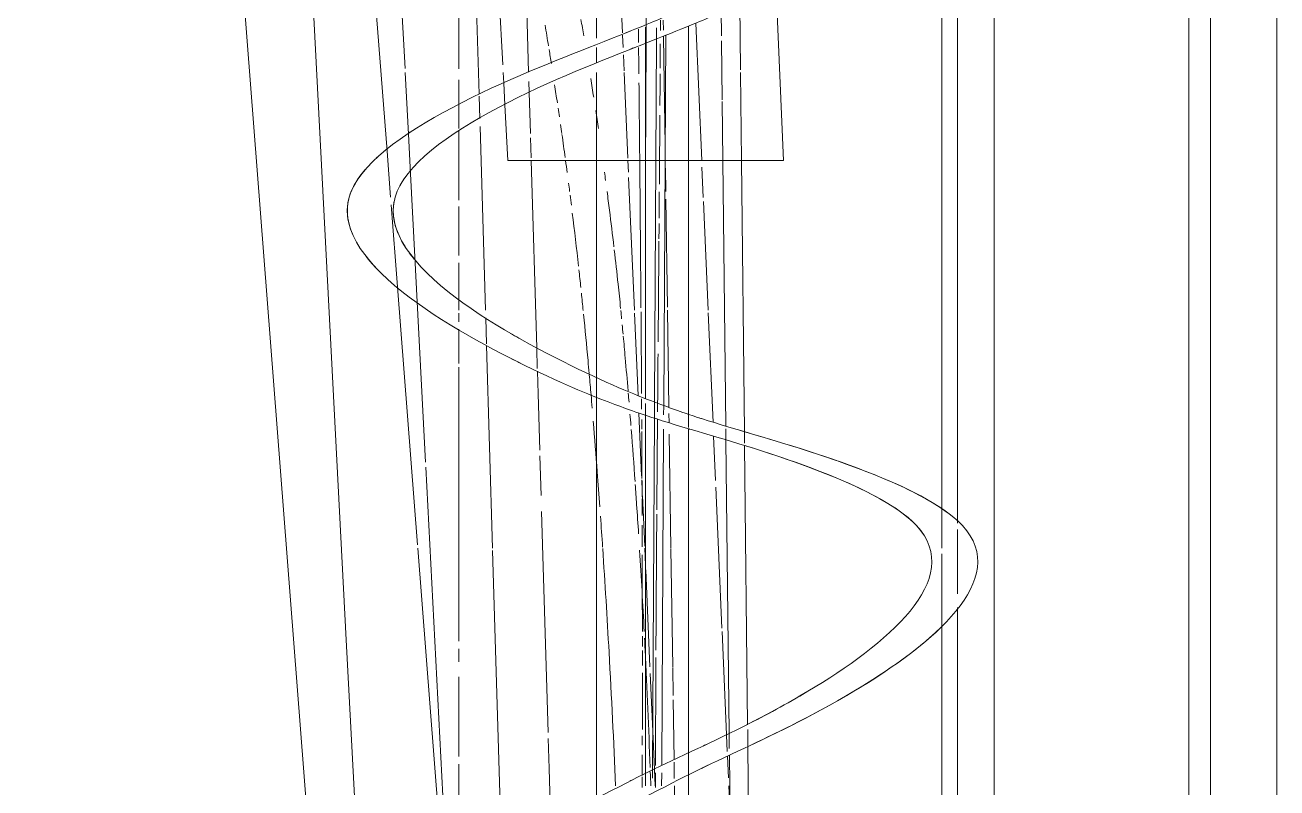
# Model space of a CAD drawing. Header units: inches. Extents: x -2349 to 1043, y -456 to 2193.
# Drawn here: x 991.59 to 998.41, y 326.2 to 330.35 of the extents above; entities that cross this region are included whole.
import ezdxf

# ---------------------------------------------------------------- set-up
doc = ezdxf.new("R2010")
doc.units = ezdxf.units.IN
doc.header["$MEASUREMENT"] = 0
for name, color, linetype, lineweight in [('5033_00_7th-9th Floors_Updated_dwg', 8, 'Continuous', 9), ('A-Shell', 7, 'Continuous', 9), ('A-WALL', 113, 'Continuous', 13), ('I-FURN', 30, 'Continuous', 9)]:
    doc.layers.add(name, color=color, linetype=linetype, lineweight=lineweight)

# ---------------------------------------------------------------- blocks, each defined once
blk = doc.blocks.new('5033_00_7th-9th Floors_Updated_dwg-8585573-7TH FLOOR POWER _ SIGNAL')
at = {"layer": 'A-Shell'}
for p, q in [((993.9543, 150.0945), (993.9543, 151.3428)), ((993.9543, 151.3428), (993.9543, 150.0945)), ((993.9543, 149.3799), (993.9543, 149.7567)), ((993.9543, 149.7567), (993.9543, 149.3799)), ((993.9543, 149.0785), (993.9543, 149.3457)), ((993.9543, 149.3457), (993.9543, 149.0785)), ((993.9543, 148.717), (993.9543, 148.7634)), ((993.9543, 148.7634), (993.9543, 148.717)), ((993.9543, 148.4903), (993.9543, 148.6764)), ((993.9543, 148.6764), (993.9543, 148.4903)), ((993.9543, 146.9785), (993.9543, 148.4704)), ((993.9543, 148.4704), (993.9543, 146.9785)), ((993.9543, 146.8646), (993.9543, 146.9361)), ((993.9543, 146.9361), (993.9543, 146.8646)), ((993.9543, 146.349), (993.9543, 146.783)), ((993.9543, 146.783), (993.9543, 146.349)), ((993.9543, 145.7041), (993.9543, 146.3077)), ((993.9543, 146.3077), (993.9543, 145.7041))]:
    blk.add_line(p, q, dxfattribs=at)
at = {"layer": 'A-Shell', "flags": 128}
for points in [[(993.9543, 149.7692), (993.9543, 149.8979), (993.9543, 150.0351)], [(993.9543, 150.0351), (993.9543, 149.8979), (993.9543, 149.7692)], [(993.9543, 148.7799), (993.9543, 148.844), (993.9543, 149.0387)], [(993.9543, 149.0387), (993.9543, 148.844), (993.9543, 148.7799)]]:
    blk.add_lwpolyline(points, dxfattribs=at)
blk = doc.blocks.new('Walls 1 - Walls 1-7438491-7TH FLOOR POWER _ SIGNAL')
at = {"layer": 'A-WALL', "lineweight": 9}
for p, q in [((996.8682, 298.7759), (996.8682, 435.4699)), ((998.4077, 435.4573), (998.4077, 298.7888)), ((998.046, 435.2491), (998.046, 298.7759)), ((997.9288, 435.1857), (997.9288, 298.7759)), ((996.6695, 331.123), (996.6695, 327.6385)), ((996.5843, 331.053), (996.5843, 327.7029)), ((996.5843, 327.7029), (996.5843, 327.5039)), ((996.6695, 327.605), (996.6695, 327.2539)), ((996.5843, 327.4714), (996.5843, 327.0867)), ((996.6695, 327.1803), (996.6695, 324.3839)), ((996.5843, 327.0867), (996.5843, 324.3839))]:
    blk.add_line(p, q, dxfattribs=at)
blk = doc.blocks.new('Curtains_and_Valance_14992 - Curtains_and_Valance_14992-7816730-7TH FLOOR POWER _ SIGNAL')
at = {"layer": 'I-FURN'}
for p, q in [((-0.25, -47.3336), (-0.25, -45.2214)), ((0.021, -47.2676), (0.032, -45.2428)), ((-0.7601, -47.4788), (-0.7957, -46.795)), ((0.023, -46.901), (0.021, -47.2676)), ((0.767, -48), (0.7264, -47.0632)), ((0.017, -47.2751), (0.017, -47.3619)), ((0.017, -47.2751), (0.017, -47.3619)), ((0.0205, -47.3606), (0.021, -47.2676)), ((0.021, -47.2676), (0.0205, -47.3606)), ((0.25, -47.2692), (0.25, -48)), ((-0.25, -47.4688), (-0.25, -47.3845)), ((0.017, -48), (0.0205, -47.3606)), ((0.017, -47.3619), (0.017, -48)), ((0.017, -47.3943), (0.017, -47.6062)), ((0.0202, -47.4045), (0.019, -47.6365)), ((-0.7549, -47.5795), (-0.7579, -47.5215)), ((-0.25, -48), (-0.25, -47.5215)), ((-0.7487, -47.6976), (-0.7549, -47.5795)), ((0.017, -47.6272), (0.017, -47.7394)), ((0.0189, -47.6584), (0.0184, -47.7498)), ((-0.733, -48), (-0.7487, -47.6976)), ((0.017, -47.7394), (0.017, -48)), ((0.0184, -47.7498), (0.017, -48)), ((-0.733, -48), (-0.7142, -48)), ((-0.7142, -48), (-0.733, -48)), ((-0.475, -48), (-0.4506, -48)), ((-0.25, -49.1819), (-0.25, -48)), ((0.073, -48), (0.017, -48)), ((0.1233, -48), (0.073, -48)), ((0.25, -48), (0.25, -49.3827)), ((0.3315, -48), (0.3424, -48)), ((0.7482, -48), (0.767, -48)), ((-0.25, -49.2906), (-0.25, -49.1819)), ((-0.25, -51.4755), (-0.25, -49.2906)), ((0.25, -49.3827), (0.25, -49.4546)), ((0.25, -49.4637), (0.25, -51.2266)), ((0.25, -51.2266), (0.25, -51.3465)), ((0.25, -51.3465), (0.25, -53.4817))]:
    blk.add_line(p, q, dxfattribs=at)
at = {"layer": 'I-FURN', "flags": 128}
for points in [[(0.017, -48), (-0.1499, -48), (-0.3084, -48), (-0.4506, -48), (-0.5694, -48), (-0.6587, -48), (-0.7142, -48)], [(0.767, -48), (0.7482, -48), (0.6927, -48), (0.6034, -48), (0.4846, -48), (0.3424, -48), (0.1839, -48), (0.1233, -48)]]:
    blk.add_lwpolyline(points, dxfattribs=at)
at = {"layer": 'I-FURN'}
for points, knots in [([(1.612, -42.9816), (-3.3604, -43.7316), (-0.5668, -44.9645), (-0.0604, -45.1991), (0.1234, -45.2902), (2.4022, -46.1996), (0.4974, -47.0564), (0.1001, -47.2273), (-0.0839, -47.3073), (-2.4011, -48.1995), (-0.5569, -49.1801), (-0.1016, -49.3458), (0.0836, -49.419), (2.1155, -49.9933), (1.0722, -50.8431), (0.0718, -51.3096), (-0.0635, -51.3738), (-2.4127, -52.6244), (-0.5205, -53.5904), (-0.126, -53.863), (0.0777, -53.9892), (2.2418, -55.0446), (0.6628, -56.0313), (0.134, -56.3366), (-1.638, -56.9816)], [0, 0, 0, 0, 0.240006, 0.346028, 0.435385, 0.567258, 0.705446, 0.781054, 0.867615, 1.000182, 1.140633, 1.217642, 1.295283, 1.396845, 1.523539, 1.595738, 1.704487, 1.841589, 1.987855, 2.066847, 2.153705, 2.27896, 2.414522, 2.535586, 2.535586, 2.535586, 2.535586]), ([(-1.388, -56.9816), (0.384, -56.3366), (0.9128, -56.0313), (2.4918, -55.0446), (0.3277, -53.9892), (0.124, -53.863), (-0.2705, -53.5904), (-2.1627, -52.6244), (0.1865, -51.3738), (0.3218, -51.3096), (1.3222, -50.8431), (2.3655, -49.9933), (0.3336, -49.419), (0.1484, -49.3458), (-0.3069, -49.1801), (-2.1511, -48.1995), (0.1661, -47.3073), (0.3501, -47.2273), (0.7474, -47.0564), (2.6522, -46.1996), (0.3734, -45.2902), (0.1896, -45.1991), (-0.3168, -44.9645), (-3.1104, -43.7316), (1.862, -42.9816)], [0, 0, 0, 0, 0.121064, 0.256626, 0.381881, 0.468739, 0.547731, 0.693997, 0.831099, 0.939848, 1.012047, 1.138741, 1.240303, 1.317944, 1.394953, 1.535404, 1.667971, 1.754532, 1.83014, 1.968328, 2.100201, 2.189558, 2.29558, 2.535586, 2.535586, 2.535586, 2.535586]), ([(-1.5606, -48.438), (-1.6032, -48.3593), (-1.6292, -48.2274), (-1.5507, -48.0984), (-1.5073, -48.0485)], [-1.03008178, -1.03008178, -1.03008178, -1.03008178, -1.00018189, -0.98072594, -0.98072594, -0.98072594, -0.98072594]), ([(0.5655, -51.0749), (0.6702, -51.022), (1.2021, -50.7372), (2.0275, -50.0649), (0.9074, -49.6625), (0.5665, -49.5562)], [-1.5583288, -1.5583288, -1.5583288, -1.5583288, -1.5235391, -1.3968453, -1.3206177, -1.3206177, -1.3206177, -1.3206177]), ([(1.6493, -50.5185), (1.5191, -50.6532), (1.1256, -50.9262), (0.747, -51.1105), (0.5975, -51.1809)], [-1.0668208, -1.0668208, -1.0668208, -1.0668208, -1.0120468, -0.9508447, -0.9508447, -0.9508447, -0.9508447])]:
    blk.add_open_spline(points, degree=3, knots=knots, dxfattribs=at)
for points in [[(-0.0936, -47.307), (-0.084, -47.3032), (-0.0748, -47.2995), (-0.066, -47.296)], [(-0.0405, -47.3845), (-0.0491, -47.3879), (-0.058, -47.3914), (-0.067, -47.3949)], [(-1.2837, -47.8595), (-1.2675, -47.8485), (-1.2509, -47.8377), (-1.234, -47.8269)], [(-1.4487, -47.9882), (-1.4344, -47.9749), (-1.4193, -47.9617), (-1.4035, -47.9486)], [(-1.2951, -48.0969), (-1.3082, -48.1157), (-1.3194, -48.1347), (-1.3285, -48.1538)], [(-1.3527, -48.2282), (-1.3625, -48.284), (-1.3538, -48.3401), (-1.3307, -48.3959)], [(-1.3106, -48.438), (-1.3031, -48.4519), (-1.2947, -48.4658), (-1.2856, -48.4796)], [(-1.2836, -48.4826), (-1.2711, -48.5012), (-1.2572, -48.5197), (-1.2421, -48.5382)], [(-1.4093, -48.6267), (-1.4444, -48.5931), (-1.4761, -48.5589), (-1.5032, -48.5243)], [(-1.1454, -48.8328), (-1.1532, -48.8276), (-1.161, -48.8223), (-1.1687, -48.8171)], [(-0.9187, -48.8171), (-0.911, -48.8223), (-0.9032, -48.8276), (-0.8954, -48.8328)], [(-0.7183, -48.9425), (-0.7033, -48.9511), (-0.6884, -48.9597), (-0.6734, -48.9681)], [(-0.6587, -49.1073), (-0.6764, -49.0986), (-0.6944, -49.0896), (-0.7128, -49.0803)], [(0.1997, -49.3658), (0.2131, -49.3706), (0.2273, -49.3755), (0.2433, -49.3809)], [(0.2581, -49.4635), (0.257, -49.4632), (0.256, -49.4629), (0.2549, -49.4626)], [(0.3089, -49.4025), (0.3144, -49.4043), (0.3201, -49.4061), (0.3259, -49.408)], [(0.5333, -49.471), (0.8366, -49.5607), (1.3915, -49.7203), (1.6588, -49.917)], [(0.3283, -51.1899), (0.3346, -51.187), (0.341, -51.184), (0.3475, -51.1809)], [(0.3298, -51.3069), (0.3237, -51.3099), (0.3177, -51.3128), (0.3118, -51.3157)], [(0.376, -51.2848), (0.3601, -51.2924), (0.3448, -51.2997), (0.3298, -51.3069)], [(-0.0687, -51.3809), (-0.0645, -51.3788), (-0.0604, -51.3767), (-0.0564, -51.3746)]]:
    blk.add_open_spline(points, degree=3, dxfattribs=at)
blk = doc.blocks.new('Curtains_and_Valance_14992 - Curtains_and_Valance_14992-V34-7TH FLOOR POWER _ SIGNAL')
at = {"layer": 'I-FURN'}
for p, q in [((-2.4487, -24), (-1.6189, -34.7376)), ((-1.6119, -31.1106), (-1.982, -24)), ((-0.8892, -28.1398), (-0.9736, -25.2808)), ((-0.25, -27.8336), (-0.25, -25.7214)), ((-0.1092, -27.8056), (-0.1246, -27.4512)), ((0.4288, -27.6863), (0.4303, -27.8208)), ((0.017, -27.7751), (0.017, -27.8619)), ((0.25, -27.7692), (0.25, -28.5)), ((-0.1058, -27.8845), (-0.1087, -27.8178)), ((0.017, -27.8619), (0.017, -29.7972)), ((0.1155, -29.8347), (0.1264, -27.8188)), ((0.4306, -27.8482), (0.4341, -28.1704)), ((-0.25, -27.9688), (-0.25, -27.8845)), ((-0.1003, -28.0124), (-0.1041, -27.9245)), ((-0.25, -28.5), (-0.25, -28.0215)), ((-0.0796, -28.4878), (-0.0999, -28.0215)), ((-0.8853, -28.2727), (-0.8889, -28.1508)), ((0.4342, -28.1796), (0.4377, -28.5)), ((-0.8545, -29.3163), (-0.8841, -28.3149)), ((-0.25, -29.6819), (-0.25, -28.5)), ((-0.0763, -28.564), (-0.0791, -28.5)), ((0.25, -28.5), (0.25, -29.8827)), ((0.4377, -28.5), (0.4535, -29.9468)), ((-0.0437, -29.3163), (-0.0751, -28.5934)), ((-0.8491, -29.4996), (-0.8533, -29.358)), ((-0.0235, -29.7809), (-0.043, -29.3322)), ((-0.8163, -30.611), (-0.8488, -29.5087)), ((-0.25, -29.7906), (-0.25, -29.6819)), ((-0.25, -31.9755), (-0.25, -29.7906)), ((0.017, -29.8232), (0.017, -29.8884)), ((0.1152, -29.8865), (0.1155, -29.8347)), ((-0.0045, -30.2185), (-0.0194, -29.8761)), ((0.017, -29.8884), (0.017, -31.838)), ((0.25, -29.8827), (0.25, -29.9546)), ((0.1049, -31.7951), (0.1148, -29.9637)), ((0.25, -29.9637), (0.25, -31.7266)), ((0.4537, -29.9626), (0.4543, -30.0225)), ((0.4543, -30.0225), (0.4718, -31.6205)), ((-0.001, -30.3009), (-0.0037, -30.2391)), ((0.0121, -30.6019), (0.0002, -30.327)), ((-0.7681, -32.2469), (-0.8159, -30.6251)), ((0.0165, -30.7037), (0.0125, -30.611)), ((0.0406, -31.2583), (0.0177, -30.7301)), ((-1.5205, -32.8674), (-1.6119, -31.1106)), ((0.0557, -31.6077), (0.0421, -31.2939)), ((0.0648, -31.817), (0.0557, -31.6077)), ((0.4718, -31.6205), (0.4727, -31.7035)), ((0.25, -31.7266), (0.25, -31.8465)), ((0.4731, -31.7392), (0.4811, -32.4683)), ((0.0687, -31.9057), (0.0648, -31.817)), ((0.017, -31.838), (0.017, -31.9057)), ((0.1043, -31.9057), (0.1047, -31.8348)), ((0.25, -31.8465), (0.25, -33.9817))]:
    blk.add_line(p, q, dxfattribs=at)
for points in [[(-0.53, -27.7635), (-0.5237, -27.8011), (-0.5175, -27.8388), (-0.5114, -27.8765)], [(-0.3194, -27.8221), (-0.3245, -27.7922), (-0.3296, -27.7623), (-0.3349, -27.7324)], [(-0.5081, -27.8966), (-0.504, -27.9221), (-0.4999, -27.9476), (-0.4959, -27.9732)], [(-0.2655, -28.1549), (-0.2707, -28.1215), (-0.2759, -28.0881), (-0.2812, -28.0547)], [(-0.4781, -28.0878), (-0.4731, -28.1205), (-0.4682, -28.1532), (-0.4633, -28.1859)], [(-0.4589, -28.2152), (-0.4566, -28.231), (-0.4543, -28.2467), (-0.452, -28.2625)], [(-0.2398, -28.3271), (-0.2446, -28.2943), (-0.2494, -28.2614), (-0.2544, -28.2285)], [(-0.4459, -28.3051), (-0.4435, -28.3215), (-0.4412, -28.3379), (-0.4388, -28.3544)], [(-0.4382, -28.3586), (-0.4323, -28.4007), (-0.4265, -28.4428), (-0.4208, -28.4848)], [(-0.4187, -28.5001), (-0.4157, -28.5223), (-0.4127, -28.5444), (-0.4098, -28.5665)], [(-0.2006, -28.6087), (-0.2026, -28.5938), (-0.2046, -28.5789), (-0.2066, -28.564)], [(-0.4023, -28.6238), (-0.4004, -28.6388), (-0.3984, -28.6539), (-0.3965, -28.6689)], [(-0.1795, -28.7715), (-0.1838, -28.7373), (-0.1882, -28.7031), (-0.1927, -28.6689)], [(-0.394, -28.6889), (-0.3916, -28.7073), (-0.3893, -28.7257), (-0.387, -28.7441)], [(-0.3817, -28.787), (-0.3699, -28.8832), (-0.3588, -28.9794), (-0.3482, -29.0755)], [(-0.1552, -28.9706), (-0.163, -28.9042), (-0.1711, -28.8379), (-0.1795, -28.7715)], [(-0.346, -29.0952), (-0.3425, -29.1275), (-0.339, -29.1599), (-0.3355, -29.1922)], [(-0.3324, -29.2225), (-0.329, -29.2544), (-0.3257, -29.2863), (-0.3225, -29.3182)], [(-0.1133, -29.3637), (-0.1148, -29.3485), (-0.1163, -29.3332), (-0.1178, -29.318)], [(-0.1055, -29.4458), (-0.1071, -29.4292), (-0.1086, -29.4126), (-0.1102, -29.396)], [(-0.2893, -29.6679), (-0.286, -29.7041), (-0.2829, -29.7403), (-0.2797, -29.7765)], [(-0.0732, -29.8165), (-0.0745, -29.8002), (-0.0759, -29.7839), (-0.0772, -29.7676)], [(-0.2797, -29.7765), (-0.2777, -29.8008), (-0.2756, -29.825), (-0.2736, -29.8492)], [(-0.0629, -29.9445), (-0.0646, -29.9235), (-0.0662, -29.9024), (-0.0679, -29.8813)], [(-0.2677, -29.9203), (-0.2601, -30.0125), (-0.2529, -30.1046), (-0.246, -30.1966)], [(-0.0402, -30.2488), (-0.0469, -30.1545), (-0.0539, -30.0601), (-0.0613, -29.9656)], [(-0.246, -30.1966), (-0.2412, -30.2603), (-0.2366, -30.3239), (-0.232, -30.3874)], [(-0.2284, -30.4385), (-0.2245, -30.4947), (-0.2206, -30.5508), (-0.2169, -30.6069)], [(0.0095, -31.066), (0.0019, -30.9189), (-0.0064, -30.7713), (-0.0155, -30.6234)], [(0.0454, -31.9062), (0.0445, -31.8808), (0.0436, -31.8555), (0.0427, -31.8301)]]:
    blk.add_open_spline(points, degree=3, dxfattribs=at)
for points, knots in [([(-0.1189, -29.3062), (-0.1233, -29.262), (-0.1342, -29.1557), (-0.1461, -29.0494), (-0.1533, -28.9874)], [-0.25636248, -0.25636248, -0.25636248, -0.25636248, -0.25, -0.24109638, -0.24109638, -0.24109638, -0.24109638]), ([(-0.3205, -29.3383), (-0.3121, -29.4221), (-0.3018, -29.5297), (-0.292, -29.6372), (-0.2899, -29.661)], [-0.74282732, -0.74282732, -0.74282732, -0.74282732, -0.73076923, -0.72733072, -0.72733072, -0.72733072, -0.72733072]), ([(-0.0782, -29.7558), (-0.0832, -29.6955), (-0.0918, -29.5958), (-0.1009, -29.496), (-0.1045, -29.4565)], [-0.27792325, -0.27792325, -0.27792325, -0.27792325, -0.26923077, -0.26356228, -0.26356228, -0.26356228, -0.26356228]), ([(-0.0211, -30.534), (-0.0245, -30.4806), (-0.0304, -30.3908), (-0.0366, -30.3008), (-0.0391, -30.2643)], [-0.31544867, -0.31544867, -0.31544867, -0.31544867, -0.30769231, -0.30240731, -0.30240731, -0.30240731, -0.30240731]), ([(-0.2165, -30.6129), (-0.2038, -30.802), (-0.1773, -31.2351), (-0.1565, -31.6649), (-0.1459, -31.9063)], [-0.68138359, -0.68138359, -0.68138359, -0.68138359, -0.65384615, -0.61812174, -0.61812174, -0.61812174, -0.61812174]), ([(0.0419, -31.8073), (0.034, -31.5943), (0.0242, -31.3593), (0.0124, -31.1233), (0.0113, -31.102)], [-0.37758423, -0.37758423, -0.37758423, -0.37758423, -0.34615385, -0.34304976, -0.34304976, -0.34304976, -0.34304976])]:
    blk.add_open_spline(points, degree=3, knots=knots, dxfattribs=at)
blk = doc.blocks.new('Curtains_and_Valance_14992 - Curtains_and_Valance_14992-V39-7TH FLOOR POWER _ SIGNAL')
at = {"layer": 'I-FURN'}
for p, q in [((-0.25, -37.084), (-0.25, -34.9719)), ((-1.2924, -37.2502), (-1.3352, -36.4283)), ((-0.6199, -37.2693), (-0.6389, -36.6247)), ((0.5295, -36.9002), (0.5334, -37.257)), ((-1.447, -36.9615), (-1.39, -37.6995)), ((0.114, -37.0419), (0.1132, -36.9863)), ((0.017, -37.0256), (0.017, -37.1124)), ((0.0762, -37.0891), (0.0765, -37.0281)), ((0.25, -37.0197), (0.25, -37.7505)), ((0.3223, -37.7505), (0.2899, -37.0033)), ((-0.25, -37.2192), (-0.25, -37.135)), ((0.017, -37.1124), (0.017, -39.0477)), ((0.0655, -39.0662), (0.0762, -37.0891)), ((0.1164, -37.2023), (0.1145, -37.074)), ((0.1232, -37.6692), (0.1164, -37.2023)), ((-1.2738, -37.6086), (-1.2913, -37.272)), ((-0.6166, -37.3802), (-0.6184, -37.3204)), ((-0.25, -37.7505), (-0.25, -37.272)), ((0.5336, -37.272), (0.5388, -37.7505)), ((-0.61, -37.6046), (-0.6166, -37.3802)), ((-1.2626, -37.8234), (-1.2738, -37.6086)), ((-0.6062, -37.7359), (-0.6093, -37.6279)), ((0.1244, -37.7505), (0.1232, -37.6692)), ((-1.39, -37.6995), (-1.3706, -37.9504)), ((-0.5756, -38.7711), (-0.6057, -37.7505)), ((-0.25, -38.9324), (-0.25, -37.7505)), ((0.1268, -37.9193), (0.125, -37.7938)), ((0.25, -37.7505), (0.25, -39.1331)), ((0.331, -37.9524), (0.3239, -37.7873)), ((0.5388, -37.7505), (0.555, -39.2281)), ((-1.2391, -38.2755), (-1.2626, -37.8234)), ((-1.3673, -37.9933), (-1.3328, -38.4389)), ((0.136, -38.5493), (0.1274, -37.9614)), ((0.3577, -38.5668), (0.332, -37.974)), ((-1.2263, -38.5209), (-1.2391, -38.2755)), ((-1.3328, -38.4389), (-1.2242, -39.8443)), ((-1.1809, -39.3934), (-1.2263, -38.5209)), ((0.144, -39.0957), (0.1363, -38.5668)), ((0.3841, -39.1761), (0.3583, -38.5799)), ((-0.5723, -38.8845), (-0.5756, -38.7711)), ((-0.5682, -39.0212), (-0.5718, -38.8993)), ((-0.25, -39.0411), (-0.25, -38.9324)), ((-0.5592, -39.3287), (-0.5682, -39.0227)), ((-0.25, -41.226), (-0.25, -39.0411)), ((0.017, -39.0737), (0.017, -39.1389)), ((0.065, -39.144), (0.0655, -39.0662)), ((0.017, -39.1389), (0.017, -41.0885)), ((0.0546, -41.0697), (0.065, -39.144)), ((0.1452, -39.1794), (0.1444, -39.1286)), ((0.25, -39.1331), (0.25, -39.2051)), ((0.1551, -39.8615), (0.1461, -39.2416)), ((0.25, -39.2142), (0.25, -40.977)), ((0.555, -39.2281), (0.5556, -39.2901)), ((0.3979, -39.494), (0.3875, -39.2529)), ((0.5558, -39.3034), (0.5724, -40.8254)), ((-0.5519, -39.5749), (-0.5583, -39.3596)), ((-1.061, -41.6979), (-1.1795, -39.4211)), ((0.4328, -40.298), (0.3995, -39.5305)), ((-0.5138, -40.8663), (-0.5493, -39.6632)), ((-1.2229, -39.8615), (-1.0798, -41.7124)), ((0.1646, -40.5088), (0.1552, -39.8665)), ((0.458, -40.8777), (0.4336, -40.3157)), ((0.1668, -40.6639), (0.1646, -40.5121)), ((0.1719, -41.0137), (0.1672, -40.6877)), ((0.4619, -40.9689), (0.4581, -40.8803)), ((0.5727, -40.8492), (0.5737, -40.9426)), ((-0.508, -41.0623), (-0.5129, -40.8983)), ((0.5737, -40.9426), (0.598, -43.1629)), ((0.25, -40.977), (0.25, -41.097)), ((0.4682, -41.1127), (0.463, -40.9944)), ((-0.4993, -41.3595), (-0.508, -41.0623)), ((0.0543, -41.1143), (0.0546, -41.0697)), ((0.1734, -41.116), (0.1721, -41.0271)), ((0.017, -41.0885), (0.017, -41.1562)), ((0.25, -41.097), (0.25, -43.2322)), ((0.1982, -42.8215), (0.174, -41.1562)), ((0.5574, -43.1702), (0.4701, -41.1562))]:
    blk.add_line(p, q, dxfattribs=at)
for points in [[(0.0976, -37.0429), (0.0977, -37.024), (0.0978, -37.005), (0.0979, -36.9861)], [(-0.0223, -37.0362), (-0.022, -37.0601), (-0.0218, -37.084), (-0.0215, -37.1079)], [(-0.0212, -37.1352), (-0.0207, -37.1833), (-0.0201, -37.2314), (-0.0196, -37.2793)], [(0.0964, -37.2489), (0.0967, -37.2044), (0.097, -37.1598), (0.0972, -37.1151)], [(-0.0191, -37.3279), (-0.0176, -37.4703), (-0.0161, -37.612), (-0.0148, -37.7523)], [(0.0951, -37.452), (0.0955, -37.3945), (0.0959, -37.3369), (0.0963, -37.2792)], [(0.0931, -37.7521), (0.0937, -37.6698), (0.0942, -37.5872), (0.0948, -37.5042)], [(-0.0148, -37.7522), (-0.0145, -37.7791), (-0.0143, -37.806), (-0.014, -37.8329)], [(-0.014, -37.8338), (-0.0117, -38.0779), (-0.0099, -38.3178), (-0.0084, -38.5542)], [(0.0907, -38.0646), (0.0911, -38.017), (0.0914, -37.9692), (0.0918, -37.9214)], [(0.0898, -38.1775), (0.09, -38.1497), (0.0903, -38.1219), (0.0905, -38.0941)], [(0.0853, -38.7387), (0.0868, -38.5576), (0.0883, -38.3747), (0.0897, -38.19)], [(-0.0078, -38.5747), (-0.0067, -38.7251), (-0.0058, -38.8738), (-0.0051, -39.0209)], [(0.0825, -39.0747), (0.0833, -38.9847), (0.084, -38.8943), (0.0848, -38.8034)], [(-0.0047, -39.0497), (-0.0046, -39.0681), (-0.0045, -39.0865), (-0.0044, -39.1048)], [(0.0822, -39.1194), (0.0823, -39.1045), (0.0824, -39.0896), (0.0825, -39.0747)], [(-0.0041, -39.1613), (-0.004, -39.1793), (-0.0039, -39.1973), (-0.0038, -39.2152)], [(0.0781, -39.6542), (0.0793, -39.4913), (0.0805, -39.3265), (0.0819, -39.1601)], [(-0.0038, -39.2267), (-0.0033, -39.3127), (-0.003, -39.3981), (-0.0027, -39.483)], [(-0.0025, -39.4958), (-0.0024, -39.5247), (-0.0023, -39.5536), (-0.0022, -39.5824)], [(-0.0021, -39.5931), (-0.002, -39.6234), (-0.0019, -39.6537), (-0.0018, -39.6838)], [(0.074, -40.2804), (0.0751, -40.0823), (0.0764, -39.8814), (0.0779, -39.6777)], [(-0.0016, -39.737), (-0.0015, -39.7764), (-0.0014, -39.8157), (-0.0013, -39.8549)], [(-0.0012, -39.8984), (-0.0008, -40.039), (-0.0007, -40.1778), (-0.0006, -40.3159)], [(0.0733, -40.4186), (0.0735, -40.3728), (0.0738, -40.3269), (0.074, -40.2808)], [(-0.0005, -40.3418), (-0.0005, -40.3605), (-0.0005, -40.3793), (-0.0005, -40.398)], [(-0.0005, -40.4206), (-0.0005, -40.4478), (-0.0005, -40.4751), (-0.0004, -40.5023)], [(0.0713, -41.0454), (0.0715, -40.8525), (0.0722, -40.6565), (0.0731, -40.4575)], [(-0.0005, -40.541), (-0.0006, -40.6446), (-0.0005, -40.7481), (-0.0006, -40.8508)], [(-0.0011, -40.8853), (-0.0012, -40.9018), (-0.0012, -40.9182), (-0.0013, -40.9347)], [(-0.0015, -40.9886), (-0.0016, -41.0262), (-0.0018, -41.0638), (-0.002, -41.1013)], [(0.0712, -41.1653), (0.0712, -41.1387), (0.0712, -41.1119), (0.0712, -41.0851)], [(-0.0021, -41.1084), (-0.0022, -41.1274), (-0.0023, -41.1464), (-0.0024, -41.1654)]]:
    blk.add_open_spline(points, degree=3, dxfattribs=at)
blk.add_open_spline([(0.0921, -37.8807), (0.0922, -37.8633), (0.0926, -37.8204), (0.0929, -37.7775), (0.0931, -37.7521)], degree=3, knots=[-0.695270165, -0.695270165, -0.695270165, -0.695270165, -0.692307692, -0.68800533, -0.68800533, -0.68800533, -0.68800533], dxfattribs=at)

msp = doc.modelspace()

# ---------------------------------------------------------------- block references
at = {"layer": '5033_00_7th-9th Floors_Updated_dwg', "color": 7}
msp.add_blockref('5033_00_7th-9th Floors_Updated_dwg-8585573-7TH FLOOR POWER _ SIGNAL', (0, 180.0188), dxfattribs=at)
at = {"layer": 'A-WALL', "lineweight": 9}
msp.add_blockref('Walls 1 - Walls 1-7438491-7TH FLOOR POWER _ SIGNAL', (0, 0), dxfattribs=at)
at = {"layer": 'I-FURN'}
for name, p in [('Curtains_and_Valance_14992 - Curtains_and_Valance_14992-7816730-7TH FLOOR POWER _ SIGNAL', (994.9543, 377.6149)), ('Curtains_and_Valance_14992 - Curtains_and_Valance_14992-V39-7TH FLOOR POWER _ SIGNAL', (994.9543, 367.3654)), ('Curtains_and_Valance_14992 - Curtains_and_Valance_14992-V34-7TH FLOOR POWER _ SIGNAL', (994.9543, 358.1149))]:
    msp.add_blockref(name, p, dxfattribs=at)

doc.saveas('drawing.dxf')
